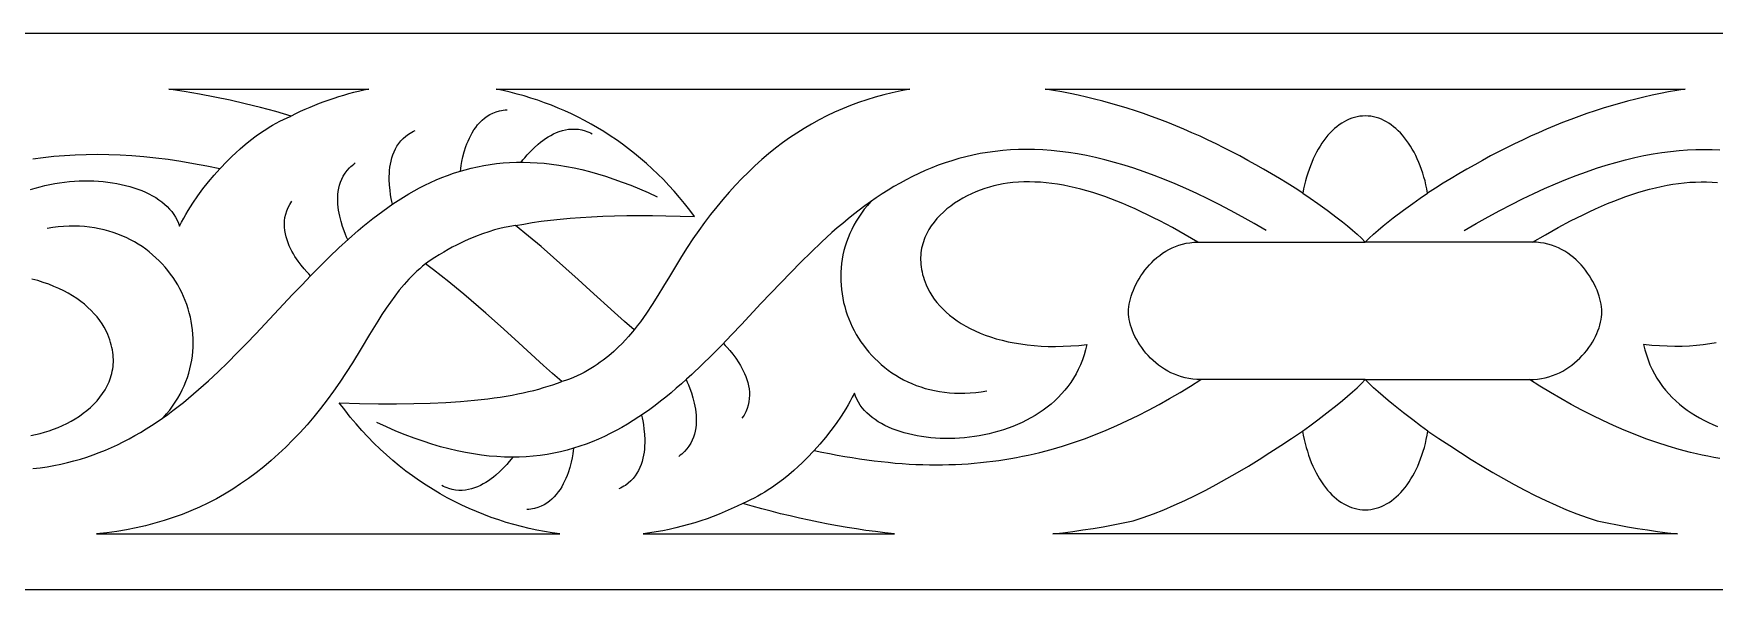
# Model space of a CAD drawing. Extents: x -270 to 270, y -25 to 25.
# Drawn here: x -119.8 to 31.4, y -25 to 25 of the extents above; entities that cross this region are included whole.
import ezdxf

# ---------------------------------------------------------------- set-up
doc = ezdxf.new("R2010")
doc.units = 0
for name, color, linetype in [('IMPORT_-_5CM', 18, 'CONTINUOUS'), ('LAYER_1', 18, 'CONTINUOUS'), ('LAYER_2', 18, 'CONTINUOUS')]:
    doc.layers.add(name, color=color, linetype=linetype)

msp = doc.modelspace()

# ---------------------------------------------------------------- linework, layer by layer
at = {"layer": 'IMPORT_-_5CM'}
for points in [[(-270, -25), (270, -25), (270, 25), (-270, 25)], [(-107.64, 20), (-89.66, 20), (-90.12, 19.9), (-90.58, 19.8), (-91.03, 19.69), (-91.48, 19.57), (-91.93, 19.44), (-92.38, 19.31), (-92.82, 19.17), (-93.26, 19.02), (-93.7, 18.87), (-94.13, 18.71), (-94.56, 18.54), (-94.98, 18.36), (-95.41, 18.18), (-95.82, 17.99), (-96.24, 17.79), (-96.65, 17.58), (-98.02, 17.98), (-99.4, 18.34), (-100.77, 18.69), (-102.14, 19), (-103.52, 19.29), (-104.89, 19.55), (-106.27, 19.79)], [(-78.19, 20), (-40.98, 20), (-41.77, 19.85), (-42.56, 19.68), (-43.33, 19.49), (-44.09, 19.28), (-44.85, 19.05), (-45.59, 18.8), (-46.32, 18.53), (-47.04, 18.24), (-47.75, 17.93), (-48.45, 17.59), (-49.14, 17.24), (-49.82, 16.86), (-50.48, 16.47), (-51.14, 16.05), (-51.79, 15.62), (-52.44, 15.16), (-53.07, 14.68), (-53.69, 14.18), (-54.3, 13.66), (-54.91, 13.12), (-55.5, 12.55), (-56.09, 11.97), (-56.67, 11.37), (-57.24, 10.74), (-57.8, 10.09), (-58.35, 9.42), (-58.9, 8.73), (-59.44, 8.02), (-59.97, 7.29), (-60.49, 6.53), (-61, 5.76), (-61.51, 4.96), (-62.61, 3.16), (-63.13, 2.29), (-63.64, 1.45), (-64.16, 0.63), (-64.68, -0.16), (-64.95, -0.55), (-65.22, -0.93), (-65.5, -1.3), (-65.79, -1.66), (-66.66, -0.89), (-67.54, -0.1), (-69.73, 1.89), (-70.83, 2.89), (-71.93, 3.88), (-73.04, 4.86), (-74.16, 5.84), (-75.3, 6.79), (-76.46, 7.73), (-75.72, 7.87), (-74.95, 8), (-74.15, 8.12), (-73.31, 8.22), (-72.44, 8.32), (-71.54, 8.4), (-70.6, 8.47), (-69.62, 8.53), (-68.61, 8.58), (-67.55, 8.61), (-66.45, 8.63), (-65.32, 8.64), (-64.14, 8.63), (-62.92, 8.62), (-61.65, 8.58), (-60.34, 8.54), (-60.78, 9.13), (-61.24, 9.71), (-61.7, 10.27), (-62.17, 10.82), (-62.66, 11.35), (-63.15, 11.87), (-63.65, 12.37), (-64.16, 12.85), (-64.68, 13.32), (-65.2, 13.77), (-65.74, 14.21), (-66.28, 14.63), (-66.83, 15.04), (-67.38, 15.44), (-67.94, 15.81), (-68.51, 16.18), (-69.08, 16.53), (-69.66, 16.86), (-70.24, 17.18), (-70.83, 17.48), (-71.43, 17.77), (-72.02, 18.04), (-72.63, 18.3), (-73.23, 18.55), (-73.84, 18.78), (-74.46, 19), (-75.07, 19.2), (-75.69, 19.39), (-76.31, 19.56), (-76.94, 19.72), (-77.56, 19.87)], [(0, 17.59), (-0.25, 17.58), (-0.49, 17.56), (-0.74, 17.51), (-0.98, 17.46), (-1.21, 17.38), (-1.45, 17.29), (-1.68, 17.19), (-1.9, 17.07), (-2.12, 16.93), (-2.34, 16.79), (-2.55, 16.62), (-2.76, 16.45), (-2.97, 16.26), (-3.16, 16.06), (-3.36, 15.85), (-3.54, 15.62), (-3.72, 15.38), (-3.9, 15.13), (-4.07, 14.87), (-4.23, 14.6), (-4.39, 14.32), (-4.54, 14.03), (-4.68, 13.73), (-4.82, 13.42), (-4.94, 13.11), (-5.06, 12.78), (-5.18, 12.44), (-5.28, 12.1), (-5.38, 11.75), (-5.46, 11.39), (-5.54, 11.03), (-5.61, 10.66), (-6.31, 11.11), (-7.02, 11.55), (-7.72, 11.98), (-8.43, 12.4), (-9.14, 12.81), (-9.85, 13.21), (-10.56, 13.6), (-11.27, 13.99), (-11.99, 14.36), (-12.71, 14.73), (-13.42, 15.08), (-14.14, 15.42), (-14.86, 15.76), (-15.59, 16.08), (-16.31, 16.39), (-17.03, 16.7), (-17.76, 16.99), (-18.49, 17.27), (-19.22, 17.54), (-19.95, 17.8), (-20.68, 18.05), (-21.41, 18.28), (-22.14, 18.51), (-22.88, 18.72), (-23.61, 18.92), (-24.35, 19.11), (-25.08, 19.29), (-25.82, 19.46), (-26.56, 19.61), (-27.3, 19.75), (-28.04, 19.88), (-28.79, 20), (0, 20), (28.79, 20), (28.04, 19.88), (27.3, 19.75), (26.56, 19.61), (25.82, 19.46), (25.08, 19.29), (24.35, 19.11), (23.61, 18.92), (22.88, 18.72), (22.14, 18.51), (21.41, 18.28), (20.68, 18.05), (19.95, 17.8), (19.22, 17.54), (18.49, 17.27), (17.76, 16.99), (17.03, 16.7), (16.31, 16.39), (15.59, 16.08), (14.86, 15.76), (14.14, 15.42), (13.42, 15.08), (12.71, 14.73), (11.99, 14.36), (11.27, 13.99), (10.56, 13.6), (9.85, 13.21), (9.14, 12.81), (8.43, 12.4), (7.72, 11.98), (7.02, 11.55), (6.31, 11.11), (5.61, 10.66), (5.54, 11.03), (5.46, 11.39), (5.38, 11.75), (5.28, 12.1), (5.18, 12.44), (5.06, 12.78), (4.94, 13.11), (4.82, 13.42), (4.68, 13.73), (4.54, 14.03), (4.39, 14.32), (4.23, 14.6), (4.07, 14.87), (3.9, 15.13), (3.72, 15.38), (3.54, 15.62), (3.36, 15.85), (3.16, 16.06), (2.97, 16.26), (2.76, 16.45), (2.55, 16.62), (2.34, 16.79), (2.12, 16.93), (1.9, 17.07), (1.68, 17.19), (1.45, 17.29), (1.21, 17.38), (0.98, 17.46), (0.74, 17.51), (0.49, 17.56), (0.25, 17.58)], [(-49.6, -12.51), (-48.9, -12.66), (-48.21, -12.79), (-47.52, -12.92), (-46.84, -13.04), (-46.17, -13.15), (-45.51, -13.26), (-44.85, -13.35), (-44.2, -13.43), (-43.55, -13.51), (-42.92, -13.57), (-42.29, -13.63), (-41.66, -13.68), (-41.04, -13.72), (-40.43, -13.75), (-39.82, -13.77), (-39.22, -13.78), (-38.63, -13.79), (-38.04, -13.78), (-37.46, -13.77), (-36.88, -13.75), (-36.31, -13.73), (-35.74, -13.69), (-35.18, -13.65), (-34.62, -13.6), (-34.07, -13.54), (-33.52, -13.47), (-32.98, -13.4), (-32.44, -13.32), (-31.9, -13.23), (-31.37, -13.14), (-30.84, -13.03), (-30.32, -12.92), (-29.8, -12.81), (-29.28, -12.68), (-28.26, -12.41), (-27.25, -12.12), (-26.25, -11.8), (-25.26, -11.45), (-24.28, -11.08), (-23.31, -10.68), (-22.35, -10.26), (-21.39, -9.82), (-20.44, -9.35), (-19.49, -8.87), (-18.54, -8.36), (-17.6, -7.83), (-16.66, -7.28), (-15.72, -6.71), (-14.78, -6.13), (-15.14, -6.11), (-15.51, -6.08), (-15.86, -6.03), (-16.2, -5.96), (-16.53, -5.87), (-16.86, -5.77), (-17.17, -5.64), (-17.48, -5.51), (-17.77, -5.36), (-18.05, -5.19), (-18.33, -5.01), (-18.59, -4.82), (-18.84, -4.62), (-19.08, -4.41), (-19.31, -4.19), (-19.53, -3.97), (-19.74, -3.74), (-19.93, -3.5), (-20.11, -3.25), (-20.29, -3), (-20.44, -2.75), (-20.59, -2.5), (-20.72, -2.24), (-20.84, -1.98), (-20.94, -1.73), (-21.04, -1.48), (-21.11, -1.22), (-21.18, -0.97), (-21.23, -0.73), (-21.27, -0.49), (-21.29, -0.26), (-21.29, -0.03), (-21.29, 0.19), (-21.26, 0.41), (-21.23, 0.65), (-21.18, 0.89), (-21.12, 1.14), (-21.05, 1.39), (-20.96, 1.65), (-20.86, 1.91), (-20.75, 2.17), (-20.63, 2.43), (-20.49, 2.69), (-20.34, 2.95), (-20.18, 3.21), (-20.01, 3.46), (-19.83, 3.71), (-19.63, 3.96), (-19.42, 4.19), (-19.21, 4.42), (-18.98, 4.64), (-18.74, 4.86), (-18.49, 5.05), (-18.23, 5.24), (-17.95, 5.42), (-17.67, 5.58), (-17.38, 5.73), (-17.08, 5.86), (-16.77, 5.97), (-16.44, 6.06), (-16.11, 6.14), (-15.77, 6.19), (-15.42, 6.23), (-15.06, 6.24), (-16.21, 6.91), (-17.35, 7.55), (-18.48, 8.15), (-19.04, 8.44), (-19.6, 8.71), (-20.15, 8.98), (-20.71, 9.23), (-21.26, 9.48), (-21.81, 9.71), (-22.36, 9.93), (-22.9, 10.14), (-23.44, 10.34), (-23.98, 10.53), (-24.52, 10.7), (-25.05, 10.86), (-25.58, 11.01), (-26.11, 11.14), (-26.64, 11.26), (-27.16, 11.36), (-27.68, 11.45), (-28.19, 11.52), (-28.7, 11.58), (-29.21, 11.63), (-29.72, 11.65), (-30.22, 11.67), (-30.72, 11.66), (-31.21, 11.64), (-31.7, 11.6), (-32.19, 11.54), (-32.59, 11.48), (-33, 11.4), (-33.41, 11.31), (-33.82, 11.19), (-34.23, 11.07), (-34.64, 10.92), (-35.04, 10.76), (-35.44, 10.59), (-35.83, 10.4), (-36.21, 10.19), (-36.59, 9.97), (-36.95, 9.74), (-37.3, 9.49), (-37.64, 9.23), (-37.96, 8.95), (-38.26, 8.66), (-38.54, 8.36), (-38.8, 8.05), (-39.05, 7.72), (-39.26, 7.38), (-39.46, 7.02), (-39.62, 6.66), (-39.7, 6.47), (-39.76, 6.28), (-39.82, 6.09), (-39.87, 5.89), (-39.92, 5.7), (-39.95, 5.49), (-39.98, 5.29), (-40, 5.08), (-40.01, 4.87), (-40.01, 4.66), (-40, 4.45), (-39.99, 4.23), (-39.96, 4.01), (-39.93, 3.79), (-39.88, 3.56), (-39.83, 3.33), (-39.76, 3.1), (-39.69, 2.87), (-39.6, 2.64), (-39.51, 2.4), (-39.36, 2.07), (-39.19, 1.75), (-38.99, 1.43), (-38.78, 1.12), (-38.55, 0.82), (-38.29, 0.52), (-38.02, 0.23), (-37.72, -0.05), (-37.41, -0.32), (-37.07, -0.58), (-36.72, -0.84), (-36.35, -1.08), (-35.95, -1.31), (-35.54, -1.53), (-35.11, -1.74), (-34.66, -1.94), (-34.19, -2.12), (-33.71, -2.29), (-33.2, -2.45), (-32.68, -2.59), (-32.14, -2.72), (-31.58, -2.83), (-31, -2.92), (-30.41, -3), (-29.8, -3.07), (-29.17, -3.11), (-28.52, -3.14), (-27.86, -3.14), (-27.18, -3.13), (-26.49, -3.1), (-25.78, -3.05), (-25.05, -2.98), (-25.16, -3.45), (-25.3, -3.91), (-25.45, -4.36), (-25.62, -4.79), (-25.82, -5.21), (-26.02, -5.61), (-26.25, -6), (-26.5, -6.38), (-26.76, -6.74), (-27.03, -7.08), (-27.32, -7.41), (-27.63, -7.73), (-27.94, -8.04), (-28.27, -8.33), (-28.62, -8.61), (-28.97, -8.87), (-29.33, -9.12), (-29.71, -9.36), (-30.09, -9.58), (-30.48, -9.79), (-30.88, -9.99), (-31.29, -10.17), (-31.71, -10.34), (-32.13, -10.5), (-32.55, -10.65), (-32.98, -10.78), (-33.41, -10.9), (-33.85, -11.01), (-34.29, -11.1), (-34.73, -11.19), (-35.17, -11.26), (-35.62, -11.32), (-36.06, -11.36), (-36.5, -11.4), (-36.94, -11.42), (-37.38, -11.43), (-37.81, -11.43), (-38.24, -11.42), (-38.67, -11.4), (-39.09, -11.36), (-39.51, -11.32), (-39.92, -11.26), (-40.32, -11.19), (-40.72, -11.11), (-41.11, -11.02), (-41.48, -10.92), (-41.85, -10.81), (-42.21, -10.69), (-42.56, -10.56), (-42.89, -10.41), (-43.22, -10.26), (-43.53, -10.09), (-43.82, -9.92), (-44.1, -9.73), (-44.37, -9.54), (-44.62, -9.33), (-44.85, -9.12), (-45.07, -8.9), (-45.27, -8.66), (-45.45, -8.42), (-45.61, -8.16), (-45.75, -7.9), (-45.87, -7.63), (-45.97, -7.35), (-46.16, -7.71), (-46.35, -8.06), (-46.54, -8.41), (-46.74, -8.75), (-47.17, -9.43), (-47.61, -10.08), (-48.08, -10.72), (-48.57, -11.33), (-49.07, -11.93)], [(-72.47, -20), (-73.16, -19.9), (-73.86, -19.79), (-74.55, -19.66), (-75.23, -19.51), (-75.92, -19.35), (-76.61, -19.16), (-77.29, -18.97), (-77.97, -18.75), (-78.64, -18.52), (-79.31, -18.27), (-79.98, -18), (-80.64, -17.71), (-81.3, -17.41), (-81.95, -17.09), (-82.6, -16.75), (-83.23, -16.4), (-83.87, -16.02), (-84.49, -15.63), (-85.11, -15.22), (-85.72, -14.79), (-86.33, -14.35), (-86.92, -13.88), (-87.51, -13.4), (-88.08, -12.9), (-88.65, -12.38), (-89.21, -11.84), (-89.75, -11.28), (-90.29, -10.71), (-90.81, -10.11), (-91.33, -9.5), (-91.83, -8.86), (-92.32, -8.21), (-90.51, -8.27), (-88.8, -8.3), (-87.16, -8.31), (-85.61, -8.29), (-84.14, -8.25), (-82.74, -8.19), (-81.41, -8.1), (-80.15, -7.99), (-78.96, -7.85), (-78.39, -7.78), (-77.84, -7.7), (-77.3, -7.61), (-76.77, -7.52), (-76.26, -7.42), (-75.77, -7.32), (-75.29, -7.21), (-74.82, -7.1), (-74.37, -6.98), (-73.93, -6.85), (-73.51, -6.73), (-73.09, -6.59), (-72.69, -6.46), (-72.3, -6.31), (-73.12, -5.59), (-73.94, -4.85), (-76.52, -2.5), (-77.82, -1.32), (-79.13, -0.16), (-80.44, 0.99), (-81.11, 1.55), (-81.78, 2.11), (-82.46, 2.67), (-83.15, 3.22), (-83.85, 3.76), (-84.55, 4.29), (-84.82, 4.07), (-85.08, 3.85), (-85.33, 3.62), (-85.58, 3.39), (-86.05, 2.92), (-86.49, 2.42), (-86.92, 1.91), (-87.33, 1.39), (-87.72, 0.84), (-88.11, 0.29), (-88.48, -0.28), (-88.85, -0.87), (-89.59, -2.07), (-90.35, -3.33), (-91.14, -4.63), (-91.7, -5.5), (-92.26, -6.35), (-92.84, -7.17), (-93.42, -7.96), (-94.01, -8.73), (-94.61, -9.48), (-95.22, -10.19), (-95.84, -10.89), (-96.48, -11.55), (-97.12, -12.2), (-97.77, -12.81), (-98.43, -13.4), (-99.1, -13.97), (-99.79, -14.51), (-100.48, -15.02), (-101.19, -15.51), (-101.9, -15.98), (-102.63, -16.42), (-103.37, -16.84), (-104.13, -17.23), (-104.89, -17.59), (-105.67, -17.93), (-106.46, -18.25), (-107.26, -18.54), (-108.07, -18.81), (-108.9, -19.05), (-109.74, -19.27), (-110.6, -19.47), (-111.46, -19.64), (-112.34, -19.78), (-113.24, -19.9), (-114.15, -20)], [(0, -20), (-28.1, -20), (-27.2, -19.9), (-26.3, -19.78), (-25.4, -19.65), (-24.49, -19.51), (-23.59, -19.36), (-22.69, -19.2), (-21.78, -19.02), (-20.88, -18.83), (-20.42, -18.68), (-19.97, -18.53), (-19.04, -18.19), (-18.12, -17.83), (-17.18, -17.43), (-16.24, -17.01), (-15.3, -16.55), (-14.35, -16.07), (-13.4, -15.56), (-12.44, -15.03), (-11.48, -14.48), (-10.51, -13.9), (-9.54, -13.31), (-8.57, -12.7), (-7.6, -12.07), (-6.62, -11.42), (-5.64, -10.76), (-5.57, -11.14), (-5.49, -11.51), (-5.41, -11.87), (-5.32, -12.23), (-5.21, -12.58), (-5.1, -12.92), (-4.98, -13.26), (-4.86, -13.58), (-4.72, -13.9), (-4.58, -14.2), (-4.43, -14.5), (-4.27, -14.79), (-4.11, -15.06), (-3.94, -15.33), (-3.76, -15.58), (-3.58, -15.83), (-3.39, -16.06), (-3.2, -16.27), (-3, -16.48), (-2.79, -16.67), (-2.58, -16.85), (-2.37, -17.02), (-2.15, -17.17), (-1.92, -17.31), (-1.7, -17.43), (-1.46, -17.54), (-1.23, -17.63), (-0.99, -17.7), (-0.75, -17.76), (-0.5, -17.81), (-0.25, -17.83), (0, -17.84), (0.25, -17.83), (0.5, -17.81), (0.75, -17.76), (0.99, -17.7), (1.23, -17.63), (1.46, -17.54), (1.7, -17.43), (1.92, -17.31), (2.15, -17.17), (2.37, -17.02), (2.58, -16.85), (2.79, -16.67), (3, -16.48), (3.2, -16.27), (3.39, -16.06), (3.58, -15.83), (3.76, -15.58), (3.94, -15.33), (4.11, -15.06), (4.27, -14.79), (4.43, -14.5), (4.58, -14.2), (4.72, -13.9), (4.86, -13.58), (4.98, -13.26), (5.1, -12.92), (5.21, -12.58), (5.32, -12.23), (5.41, -11.87), (5.49, -11.51), (5.57, -11.14), (5.64, -10.76), (6.62, -11.42), (7.6, -12.07), (8.57, -12.7), (9.54, -13.31), (10.51, -13.9), (11.48, -14.48), (12.44, -15.03), (13.4, -15.56), (14.35, -16.07), (15.3, -16.55), (16.24, -17.01), (17.18, -17.43), (18.12, -17.83), (19.04, -18.19), (19.97, -18.53), (20.42, -18.68), (20.88, -18.83), (21.78, -19.02), (22.69, -19.2), (23.59, -19.36), (24.49, -19.51), (25.4, -19.65), (26.3, -19.78), (27.2, -19.9), (28.1, -20)], [(-42.37, -20), (-43.22, -19.91), (-44.08, -19.8), (-44.93, -19.69), (-45.78, -19.56), (-46.63, -19.42), (-47.48, -19.28), (-48.34, -19.12), (-49.19, -18.95), (-50.04, -18.78), (-50.89, -18.59), (-51.74, -18.39), (-52.6, -18.19), (-53.45, -17.97), (-54.3, -17.74), (-55.15, -17.5), (-56, -17.26), (-56.52, -17.51), (-57.05, -17.76), (-57.58, -18), (-58.12, -18.22), (-58.67, -18.43), (-59.22, -18.64), (-59.77, -18.83), (-60.33, -19), (-60.9, -19.17), (-61.47, -19.32), (-62.04, -19.47), (-62.62, -19.6), (-63.2, -19.72), (-63.79, -19.82), (-64.38, -19.92), (-64.97, -20)]]:
    msp.add_lwpolyline(points, close=True, dxfattribs=at)
for points in [[(31.9, -13.23), (31.37, -13.14), (30.84, -13.03), (30.32, -12.92), (29.8, -12.81), (29.28, -12.68), (28.26, -12.41), (27.25, -12.12), (26.25, -11.8), (25.26, -11.45), (24.28, -11.08), (23.31, -10.68), (22.35, -10.26), (21.39, -9.82), (20.44, -9.35), (19.49, -8.87), (18.54, -8.36), (17.6, -7.83), (16.66, -7.28), (15.72, -6.71), (14.78, -6.13), (15.14, -6.11), (15.51, -6.08), (15.86, -6.03), (16.2, -5.96), (16.53, -5.87), (16.86, -5.77), (17.17, -5.64), (17.48, -5.51), (17.77, -5.36), (18.05, -5.19), (18.33, -5.01), (18.59, -4.82), (18.84, -4.62), (19.08, -4.41), (19.31, -4.19), (19.53, -3.97), (19.74, -3.74), (19.93, -3.5), (20.11, -3.25), (20.29, -3), (20.44, -2.75), (20.59, -2.5), (20.72, -2.24), (20.84, -1.98), (20.94, -1.73), (21.04, -1.48), (21.11, -1.22), (21.18, -0.97), (21.23, -0.73), (21.27, -0.49), (21.29, -0.26), (21.29, -0.03), (21.29, 0.19), (21.26, 0.41), (21.23, 0.65), (21.18, 0.89), (21.12, 1.14), (21.05, 1.39), (20.96, 1.65), (20.86, 1.91), (20.75, 2.17), (20.63, 2.43), (20.49, 2.69), (20.34, 2.95), (20.18, 3.21), (20.01, 3.46), (19.83, 3.71), (19.63, 3.96), (19.42, 4.19), (19.21, 4.42), (18.98, 4.64), (18.74, 4.86), (18.49, 5.05), (18.23, 5.24), (17.95, 5.42), (17.67, 5.58), (17.38, 5.73), (17.08, 5.86), (16.77, 5.97), (16.44, 6.06), (16.11, 6.14), (15.77, 6.19), (15.42, 6.23), (15.06, 6.24), (16.21, 6.91), (17.35, 7.55), (18.48, 8.15), (19.04, 8.44), (19.6, 8.71), (20.15, 8.98), (20.71, 9.23), (21.26, 9.48), (21.81, 9.71), (22.36, 9.93), (22.9, 10.14), (23.44, 10.34), (23.98, 10.53), (24.52, 10.7), (25.05, 10.86), (25.58, 11.01), (26.11, 11.14), (26.64, 11.26), (27.16, 11.36), (27.68, 11.45), (28.19, 11.52), (28.7, 11.58), (29.21, 11.63), (29.72, 11.65), (30.22, 11.67), (30.72, 11.66), (31.21, 11.64), (31.7, 11.6)], [(31.58, -2.83), (31, -2.92), (30.41, -3), (29.8, -3.07), (29.17, -3.11), (28.52, -3.14), (27.86, -3.14), (27.18, -3.13), (26.49, -3.1), (25.78, -3.05), (25.05, -2.98), (25.16, -3.45), (25.3, -3.91), (25.45, -4.36), (25.62, -4.79), (25.82, -5.21), (26.02, -5.61), (26.25, -6), (26.5, -6.38), (26.76, -6.74), (27.03, -7.08), (27.32, -7.41), (27.63, -7.73), (27.94, -8.04), (28.27, -8.33), (28.62, -8.61), (28.97, -8.87), (29.33, -9.12), (29.71, -9.36), (30.09, -9.58), (30.48, -9.79), (30.88, -9.99), (31.29, -10.17), (31.71, -10.34)]]:
    msp.add_lwpolyline(points, dxfattribs=at)
at = {"layer": 'LAYER_1'}
for points in [[(-120.1, 10.97), (-119.67, 11.11), (-119.24, 11.23), (-118.8, 11.33), (-118.36, 11.43), (-117.92, 11.51), (-117.48, 11.58), (-117.04, 11.64), (-116.59, 11.69), (-116.15, 11.73), (-115.71, 11.75), (-115.27, 11.76), (-114.84, 11.76), (-114.41, 11.75), (-113.98, 11.73), (-113.56, 11.69), (-113.14, 11.65), (-112.73, 11.59), (-112.33, 11.52), (-111.93, 11.44), (-111.55, 11.35), (-111.17, 11.25), (-110.8, 11.14), (-110.44, 11.01), (-110.09, 10.88), (-109.76, 10.74), (-109.44, 10.58), (-109.13, 10.42), (-108.83, 10.25), (-108.55, 10.06), (-108.28, 9.87), (-108.03, 9.66), (-107.8, 9.45), (-107.58, 9.22), (-107.38, 8.99), (-107.2, 8.74), (-107.04, 8.49), (-106.9, 8.23), (-106.78, 7.96), (-106.68, 7.68), (-106.5, 8.03), (-106.31, 8.39), (-106.11, 8.74), (-105.91, 9.08), (-105.49, 9.75), (-105.04, 10.41), (-104.58, 11.04), (-104.09, 11.66), (-103.58, 12.26), (-103.05, 12.83), (-104.24, 13.08), (-105.42, 13.3), (-106.57, 13.49), (-107.7, 13.66), (-108.81, 13.8), (-109.9, 13.91), (-110.98, 14), (-112.03, 14.06), (-113.06, 14.1), (-114.08, 14.11), (-115.09, 14.1), (-116.07, 14.07), (-117.04, 14.01), (-118, 13.93), (-118.95, 13.82), (-119.88, 13.7)], [(-120.06, -11.15), (-119.65, -11.08), (-119.24, -10.98), (-118.83, -10.87), (-118.42, -10.74), (-118.02, -10.6), (-117.61, -10.44), (-117.21, -10.26), (-116.82, -10.07), (-116.44, -9.87), (-116.07, -9.65), (-115.7, -9.41), (-115.35, -9.16), (-115.02, -8.9), (-114.7, -8.63), (-114.39, -8.34), (-114.11, -8.03), (-113.85, -7.72), (-113.61, -7.39), (-113.39, -7.05), (-113.19, -6.7), (-113.03, -6.33), (-112.96, -6.15), (-112.89, -5.96), (-112.83, -5.76), (-112.78, -5.57), (-112.74, -5.37), (-112.7, -5.17), (-112.67, -4.96), (-112.66, -4.76), (-112.64, -4.55), (-112.64, -4.33), (-112.65, -4.12), (-112.67, -3.9), (-112.69, -3.68), (-112.73, -3.46), (-112.77, -3.23), (-112.83, -3.01), (-112.89, -2.78), (-112.96, -2.54), (-113.05, -2.31), (-113.15, -2.07), (-113.3, -1.75), (-113.47, -1.42), (-113.66, -1.11), (-113.87, -0.8), (-114.11, -0.49), (-114.36, -0.2), (-114.63, 0.09), (-114.93, 0.37), (-115.24, 0.65), (-115.58, 0.91), (-115.93, 1.16), (-116.31, 1.41), (-116.7, 1.64), (-117.11, 1.86), (-117.54, 2.07), (-117.99, 2.26), (-118.46, 2.45), (-118.95, 2.62), (-119.45, 2.78), (-119.97, 2.92)]]:
    msp.add_lwpolyline(points, dxfattribs=at)
at = {"layer": 'LAYER_2'}
for points in [[(-103.05, 12.83), (-102.91, 12.99), (-102.55, 13.38), (-102.29, 13.64), (-101.98, 13.95), (-101.63, 14.28), (-101.23, 14.64), (-100.79, 15.02), (-100.3, 15.41), (-99.78, 15.8), (-99.22, 16.19), (-98.93, 16.38), (-98.63, 16.57), (-98.32, 16.75), (-98, 16.93), (-97.67, 17.11), (-97.34, 17.27), (-97, 17.43), (-96.65, 17.58)], [(-81.42, 12.64), (-81.38, 12.88), (-81.34, 13.15), (-81.28, 13.49), (-81.19, 13.9), (-81.07, 14.35), (-80.92, 14.83), (-80.83, 15.08), (-80.73, 15.33), (-80.61, 15.59), (-80.49, 15.84), (-80.35, 16.08), (-80.2, 16.33), (-80.04, 16.56), (-79.87, 16.79), (-79.68, 17), (-79.47, 17.2), (-79.25, 17.39), (-79.01, 17.56), (-78.76, 17.72), (-78.49, 17.85), (-78.2, 17.96), (-77.89, 18.05), (-77.73, 18.08), (-77.57, 18.11), (-77.4, 18.13), (-77.22, 18.14)], [(-87.54, 9.65), (-87.59, 9.89), (-87.64, 10.16), (-87.7, 10.5), (-87.75, 10.92), (-87.8, 11.38), (-87.82, 11.89), (-87.82, 12.16), (-87.81, 12.43), (-87.79, 12.7), (-87.76, 12.98), (-87.71, 13.26), (-87.66, 13.54), (-87.59, 13.82), (-87.5, 14.09), (-87.39, 14.36), (-87.27, 14.62), (-87.13, 14.87), (-86.96, 15.12), (-86.78, 15.35), (-86.57, 15.57), (-86.34, 15.77), (-86.08, 15.96), (-85.94, 16.05), (-85.79, 16.13), (-85.64, 16.21), (-85.48, 16.28)], [(-75.96, 13.44), (-75.8, 13.63), (-75.63, 13.83), (-75.4, 14.1), (-75.12, 14.4), (-74.79, 14.73), (-74.41, 15.06), (-74.21, 15.23), (-73.99, 15.39), (-73.77, 15.55), (-73.53, 15.7), (-73.29, 15.84), (-73.04, 15.97), (-72.78, 16.09), (-72.52, 16.19), (-72.24, 16.28), (-71.96, 16.34), (-71.68, 16.39), (-71.39, 16.41), (-71.09, 16.41), (-70.79, 16.39), (-70.49, 16.33), (-70.18, 16.25), (-70.03, 16.19), (-69.87, 16.13), (-69.72, 16.06), (-69.56, 15.98)], [(-8.91, 7.28), (-9.99, 7.92), (-11.06, 8.52), (-12.11, 9.09), (-13.15, 9.64), (-14.16, 10.15), (-15.16, 10.63), (-16.14, 11.08), (-17.11, 11.5), (-18.06, 11.89), (-18.99, 12.25), (-19.9, 12.58), (-20.81, 12.89), (-21.69, 13.17), (-22.56, 13.42), (-23.42, 13.65), (-24.26, 13.84), (-25.08, 14.02), (-25.9, 14.17), (-26.7, 14.29), (-27.48, 14.39), (-28.25, 14.47), (-29.01, 14.53), (-29.76, 14.56), (-30.49, 14.57), (-31.21, 14.56), (-31.92, 14.53), (-32.62, 14.47), (-33.31, 14.4), (-33.98, 14.31), (-34.65, 14.2), (-35.3, 14.07), (-35.94, 13.92), (-36.58, 13.76), (-37.2, 13.57), (-37.81, 13.37), (-38.42, 13.16), (-39.01, 12.93), (-39.6, 12.68), (-40.18, 12.42), (-40.74, 12.15), (-41.31, 11.86), (-41.86, 11.56), (-42.41, 11.24), (-42.94, 10.92), (-43.48, 10.58), (-44, 10.23), (-44.52, 9.87), (-45.03, 9.5), (-45.54, 9.12), (-46.04, 8.73), (-46.53, 8.34), (-47.02, 7.93), (-47.51, 7.52), (-47.99, 7.1), (-48.93, 6.23), (-49.87, 5.35), (-50.79, 4.44), (-51.69, 3.52), (-52.59, 2.59), (-54.37, 0.71), (-56.13, -1.17), (-57.01, -2.11), (-57.9, -3.03), (-58.79, -3.93), (-59.69, -4.81), (-60.6, -5.68), (-61.06, -6.1), (-61.52, -6.51), (-61.99, -6.91), (-62.45, -7.31), (-62.93, -7.7), (-63.4, -8.08), (-63.89, -8.45), (-64.37, -8.81), (-64.86, -9.15), (-65.36, -9.49), (-65.86, -9.82), (-66.37, -10.13), (-66.88, -10.43), (-67.4, -10.71), (-67.93, -10.99), (-68.46, -11.25), (-69, -11.49), (-69.55, -11.72), (-70.11, -11.93), (-70.67, -12.13), (-71.24, -12.31), (-71.82, -12.48), (-72.41, -12.62), (-73.01, -12.75), (-73.61, -12.86), (-74.23, -12.95), (-74.86, -13.02), (-75.49, -13.07), (-76.14, -13.1), (-76.79, -13.11), (-77.46, -13.1), (-78.14, -13.06), (-78.83, -13.01), (-79.53, -12.93), (-80.24, -12.82), (-80.97, -12.7), (-81.7, -12.55), (-82.45, -12.37), (-83.21, -12.17), (-83.99, -11.94), (-84.78, -11.68), (-85.58, -11.4), (-86.4, -11.1), (-87.23, -10.76), (-88.07, -10.39), (-88.93, -10)], [(8.91, 7.28), (9.99, 7.92), (11.06, 8.52), (12.11, 9.09), (13.15, 9.64), (14.16, 10.15), (15.16, 10.63), (16.14, 11.08), (17.11, 11.5), (18.06, 11.89), (18.99, 12.25), (19.9, 12.58), (20.81, 12.89), (21.69, 13.17), (22.56, 13.42), (23.42, 13.65), (24.26, 13.84), (25.08, 14.02), (25.9, 14.17), (26.7, 14.29), (27.48, 14.39), (28.25, 14.47), (29.01, 14.53), (29.76, 14.56), (30.49, 14.57), (31.21, 14.56), (31.92, 14.53)], [(-119.88, -14.12), (-119.24, -14.05), (-118.61, -13.96), (-117.99, -13.86), (-117.38, -13.74), (-116.78, -13.6), (-116.19, -13.45), (-115.61, -13.28), (-115.03, -13.1), (-114.47, -12.9), (-113.91, -12.69), (-113.36, -12.47), (-112.81, -12.24), (-112.28, -11.99), (-111.75, -11.73), (-111.23, -11.46), (-110.71, -11.17), (-110.2, -10.88), (-109.7, -10.57), (-109.2, -10.26), (-108.71, -9.93), (-108.23, -9.6), (-107.75, -9.26), (-107.28, -8.91), (-106.81, -8.55), (-106.34, -8.18), (-105.88, -7.8), (-105.43, -7.42), (-104.98, -7.03), (-104.09, -6.24), (-103.21, -5.42), (-102.35, -4.58), (-101.5, -3.73), (-100.65, -2.87), (-99.82, -2), (-98.16, -0.24), (-96.52, 1.52), (-95.69, 2.38), (-94.87, 3.24), (-94.03, 4.09), (-93.2, 4.92), (-92.35, 5.73), (-91.5, 6.52), (-90.63, 7.28), (-90.19, 7.65), (-89.75, 8.01), (-89.31, 8.36), (-88.86, 8.71), (-88.41, 9.04), (-87.95, 9.37), (-87.49, 9.69), (-87.02, 10), (-86.55, 10.3), (-86.07, 10.58), (-85.59, 10.86), (-85.11, 11.12), (-84.61, 11.37), (-84.11, 11.61), (-83.61, 11.84), (-83.1, 12.05), (-82.58, 12.25), (-82.05, 12.44), (-81.52, 12.61), (-80.98, 12.76), (-80.44, 12.9), (-79.88, 13.03), (-79.32, 13.14), (-78.75, 13.23), (-78.17, 13.31), (-77.58, 13.37), (-76.99, 13.41), (-76.38, 13.43), (-75.77, 13.44), (-75.14, 13.42), (-74.51, 13.39), (-73.87, 13.34), (-73.22, 13.27), (-72.55, 13.17), (-71.88, 13.06), (-71.19, 12.92), (-70.5, 12.77), (-69.79, 12.59), (-69.08, 12.39), (-68.35, 12.17), (-67.61, 11.92), (-66.85, 11.65), (-66.09, 11.36), (-65.31, 11.04), (-64.52, 10.7), (-63.72, 10.33)], [(-91.56, 6.45), (-91.66, 6.68), (-91.76, 6.93), (-91.89, 7.25), (-92.03, 7.64), (-92.16, 8.09), (-92.28, 8.59), (-92.34, 8.85), (-92.38, 9.11), (-92.42, 9.39), (-92.44, 9.67), (-92.46, 9.95), (-92.46, 10.23), (-92.44, 10.52), (-92.41, 10.81), (-92.36, 11.09), (-92.3, 11.37), (-92.21, 11.65), (-92.1, 11.92), (-91.96, 12.19), (-91.8, 12.44), (-91.61, 12.69), (-91.4, 12.93), (-91.28, 13.04), (-91.16, 13.15), (-91.02, 13.26), (-90.88, 13.37)], [(-5.61, 10.66), (-4.95, 10.21), (-4.27, 9.73), (-3.43, 9.13), (-2.52, 8.44), (-2.06, 8.08), (-1.6, 7.71), (-1.15, 7.33), (-0.74, 6.96), (-0.35, 6.59), (0, 6.24), (0.35, 6.59), (0.74, 6.96), (1.15, 7.33), (1.6, 7.71), (2.06, 8.08), (2.52, 8.44), (3.43, 9.13), (4.27, 9.73), (4.95, 10.21), (5.61, 10.66)], [(-94.9, 3.2), (-95.07, 3.38), (-95.25, 3.58), (-95.48, 3.84), (-95.74, 4.16), (-96.02, 4.53), (-96.3, 4.96), (-96.43, 5.18), (-96.57, 5.42), (-96.69, 5.67), (-96.81, 5.92), (-96.92, 6.18), (-97.01, 6.45), (-97.09, 6.72), (-97.16, 7), (-97.21, 7.29), (-97.24, 7.58), (-97.25, 7.87), (-97.24, 8.16), (-97.2, 8.46), (-97.13, 8.75), (-97.04, 9.05), (-96.92, 9.35), (-96.76, 9.64), (-96.67, 9.79), (-96.57, 9.94)], [(-44.5, 9.89), (-44.8, 9.55), (-45.08, 9.2), (-45.34, 8.85), (-45.58, 8.49), (-45.81, 8.13), (-46.02, 7.76), (-46.21, 7.39), (-46.38, 7.01), (-46.54, 6.63), (-46.68, 6.25), (-46.8, 5.87), (-46.91, 5.48), (-47, 5.09), (-47.07, 4.7), (-47.12, 4.31), (-47.17, 3.92), (-47.19, 3.53), (-47.2, 3.14), (-47.19, 2.75), (-47.17, 2.36), (-47.13, 1.97), (-47.08, 1.59), (-47.02, 1.2), (-46.94, 0.82), (-46.84, 0.45), (-46.73, 0.07), (-46.61, -0.29), (-46.48, -0.66), (-46.33, -1.02), (-46.16, -1.37), (-45.99, -1.72), (-45.8, -2.06), (-45.6, -2.39), (-45.38, -2.72), (-45.15, -3.04), (-44.92, -3.35), (-44.66, -3.66), (-44.4, -3.95), (-44.13, -4.24), (-43.84, -4.51), (-43.55, -4.78), (-43.24, -5.03), (-42.92, -5.28), (-42.59, -5.51), (-42.25, -5.73), (-41.9, -5.94), (-41.54, -6.14), (-41.17, -6.32), (-40.79, -6.49), (-40.4, -6.65), (-40, -6.79), (-39.59, -6.92), (-39.17, -7.03), (-38.75, -7.12), (-38.31, -7.2), (-37.87, -7.27), (-37.42, -7.32), (-36.96, -7.35), (-36.49, -7.36), (-36.02, -7.35), (-35.54, -7.33), (-35.05, -7.28), (-34.55, -7.22), (-34.05, -7.14)], [(-108.16, -9.56), (-107.86, -9.22), (-107.57, -8.87), (-107.31, -8.52), (-107.07, -8.16), (-106.84, -7.8), (-106.63, -7.43), (-106.44, -7.06), (-106.27, -6.69), (-106.11, -6.31), (-105.97, -5.93), (-105.85, -5.54), (-105.75, -5.15), (-105.66, -4.77), (-105.58, -4.38), (-105.53, -3.98), (-105.49, -3.59), (-105.46, -3.2), (-105.45, -2.81), (-105.46, -2.42), (-105.48, -2.03), (-105.52, -1.64), (-105.57, -1.26), (-105.63, -0.88), (-105.71, -0.5), (-105.81, -0.12), (-105.92, 0.25), (-106.04, 0.62), (-106.18, 0.98), (-106.33, 1.34), (-106.49, 1.7), (-106.67, 2.04), (-106.85, 2.39), (-107.06, 2.72), (-107.27, 3.05), (-107.5, 3.37), (-107.74, 3.68), (-107.99, 3.98), (-108.25, 4.28), (-108.52, 4.56), (-108.81, 4.84), (-109.11, 5.11), (-109.42, 5.36), (-109.73, 5.61), (-110.06, 5.84), (-110.4, 6.06), (-110.75, 6.27), (-111.11, 6.46), (-111.49, 6.65), (-111.87, 6.82), (-112.25, 6.97), (-112.65, 7.12), (-113.06, 7.24), (-113.48, 7.35), (-113.91, 7.45), (-114.34, 7.53), (-114.78, 7.6), (-115.23, 7.64), (-115.69, 7.67), (-116.16, 7.68), (-116.63, 7.68), (-117.12, 7.65), (-117.61, 7.61), (-118.1, 7.55), (-118.61, 7.46)], [(-76.46, 7.73), (-76.64, 7.7), (-77.13, 7.62), (-77.47, 7.55), (-77.87, 7.46), (-78.34, 7.34), (-78.86, 7.18), (-79.43, 6.99), (-80.05, 6.76), (-80.71, 6.48), (-81.06, 6.33), (-81.41, 6.16), (-81.78, 5.98), (-82.15, 5.78), (-82.53, 5.57), (-82.92, 5.35), (-83.32, 5.11), (-83.73, 4.85), (-84.14, 4.58), (-84.55, 4.29)], [(-15.06, 6.24), (0, 6.24)], [(15.06, 6.24), (0, 6.24)], [(-65.79, -1.66), (-65.93, -1.83), (-66.29, -2.25), (-66.55, -2.54), (-66.86, -2.87), (-67.22, -3.22), (-67.62, -3.6), (-68.07, -3.98), (-68.56, -4.38), (-68.83, -4.57), (-69.1, -4.76), (-69.38, -4.95), (-69.67, -5.13), (-69.97, -5.31), (-70.27, -5.48), (-70.59, -5.65), (-70.92, -5.8), (-71.25, -5.95), (-71.59, -6.08), (-71.95, -6.2), (-72.3, -6.31)], [(-57.75, -2.87), (-57.58, -3.05), (-57.4, -3.25), (-57.17, -3.51), (-56.91, -3.83), (-56.64, -4.21), (-56.35, -4.63), (-56.22, -4.86), (-56.09, -5.09), (-55.96, -5.34), (-55.84, -5.59), (-55.73, -5.85), (-55.64, -6.12), (-55.56, -6.4), (-55.49, -6.68), (-55.44, -6.96), (-55.41, -7.25), (-55.4, -7.54), (-55.42, -7.83), (-55.45, -8.13), (-55.52, -8.43), (-55.61, -8.72), (-55.73, -9.02), (-55.89, -9.32), (-55.98, -9.46), (-56.08, -9.61)], [(-61.09, -6.13), (-61, -6.35), (-60.89, -6.6), (-60.76, -6.93), (-60.63, -7.32), (-60.49, -7.77), (-60.37, -8.26), (-60.32, -8.52), (-60.27, -8.79), (-60.23, -9.06), (-60.21, -9.34), (-60.19, -9.62), (-60.19, -9.91), (-60.21, -10.19), (-60.24, -10.48), (-60.29, -10.76), (-60.36, -11.04), (-60.45, -11.32), (-60.56, -11.59), (-60.69, -11.86), (-60.85, -12.12), (-61.04, -12.37), (-61.25, -12.6), (-61.37, -12.72), (-61.5, -12.83), (-61.63, -12.94), (-61.77, -13.04)], [(-5.64, -10.76), (-4.98, -10.28), (-4.28, -9.76), (-3.45, -9.12), (-2.53, -8.39), (-2.06, -8.01), (-1.6, -7.63), (-1.16, -7.24), (-0.74, -6.86), (-0.35, -6.48), (0, -6.13), (-14.78, -6.13)], [(5.64, -10.76), (4.98, -10.28), (4.28, -9.76), (3.45, -9.12), (2.53, -8.39), (2.06, -8.01), (1.6, -7.63), (1.16, -7.24), (0.74, -6.86), (0.35, -6.48), (0, -6.13), (14.78, -6.13)], [(-65.11, -9.33), (-65.07, -9.57), (-65.01, -9.83), (-64.95, -10.18), (-64.9, -10.59), (-64.86, -11.05), (-64.83, -11.56), (-64.83, -11.83), (-64.84, -12.1), (-64.86, -12.38), (-64.89, -12.65), (-64.94, -12.93), (-64.99, -13.21), (-65.07, -13.49), (-65.15, -13.76), (-65.26, -14.03), (-65.38, -14.29), (-65.53, -14.55), (-65.69, -14.79), (-65.87, -15.02), (-66.08, -15.24), (-66.31, -15.45), (-66.57, -15.64), (-66.71, -15.72), (-66.86, -15.81), (-67.01, -15.88), (-67.17, -15.96)], [(-76.69, -13.11), (-76.85, -13.3), (-77.02, -13.51), (-77.25, -13.77), (-77.53, -14.07), (-77.86, -14.4), (-78.24, -14.73), (-78.45, -14.9), (-78.66, -15.06), (-78.89, -15.22), (-79.12, -15.37), (-79.36, -15.51), (-79.61, -15.64), (-79.87, -15.76), (-80.14, -15.86), (-80.41, -15.95), (-80.69, -16.02), (-80.97, -16.06), (-81.26, -16.09), (-81.56, -16.09), (-81.86, -16.06), (-82.16, -16.01), (-82.47, -15.92), (-82.62, -15.87), (-82.78, -15.81), (-82.94, -15.73), (-83.09, -15.66)], [(-71.23, -12.31), (-71.27, -12.55), (-71.31, -12.82), (-71.37, -13.16), (-71.46, -13.57), (-71.58, -14.02), (-71.73, -14.51), (-71.82, -14.76), (-71.93, -15.01), (-72.04, -15.26), (-72.16, -15.51), (-72.3, -15.76), (-72.45, -16), (-72.61, -16.23), (-72.79, -16.46), (-72.98, -16.68), (-73.18, -16.88), (-73.4, -17.07), (-73.64, -17.24), (-73.89, -17.39), (-74.16, -17.52), (-74.45, -17.63), (-74.76, -17.72), (-74.92, -17.76), (-75.08, -17.78), (-75.25, -17.8), (-75.43, -17.82)], [(-49.6, -12.51), (-49.74, -12.66), (-50.1, -13.05), (-50.36, -13.31), (-50.67, -13.62), (-51.02, -13.95), (-51.42, -14.31), (-51.86, -14.69), (-52.35, -15.08), (-52.87, -15.47), (-53.43, -15.86), (-53.72, -16.05), (-54.03, -16.24), (-54.34, -16.43), (-54.66, -16.61), (-54.98, -16.78), (-55.32, -16.95), (-55.66, -17.11), (-56, -17.26)]]:
    msp.add_lwpolyline(points, dxfattribs=at)

doc.saveas('drawing.dxf')
